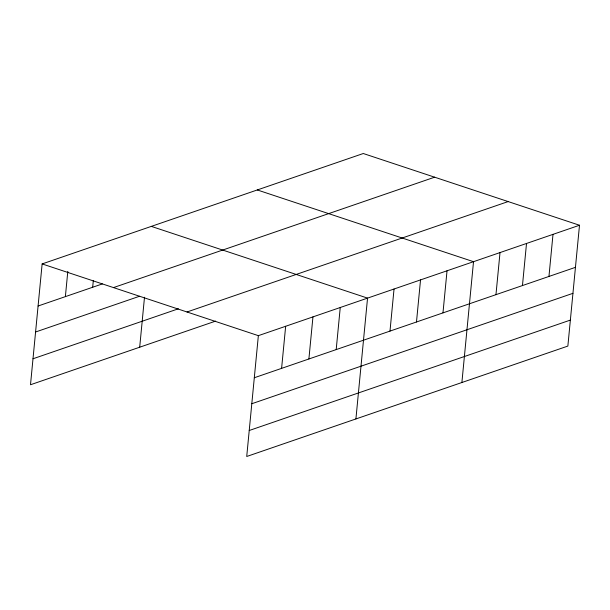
<?xml version="1.0" encoding="UTF-8"?>
<svg xmlns="http://www.w3.org/2000/svg" width="610" height="610" viewBox="0 0 610 610"><rect width="100%" height="100%" fill="white"/><g stroke="black" fill="none" stroke-linecap="round" stroke-linejoin="round"><path stroke-width="0.91" d="M579.5 225.25L258.358 335.66L246.722 456.486L567.864 346.076L579.5 225.25L363.278 153.514L42.136 263.924L30.5 384.75L215.643 321.104M65.377 296.628L67.809 271.374M92.674 287.241L93.307 280.699M139.69 347.212L144.501 297.23M281.599 368.364L285.655 326.274M308.896 358.977L312.953 316.887M336.194 349.591L340.25 307.501M355.912 418.948L367.548 298.115L151.326 226.386M389.988 331.1L394.037 289.01M416.485 321.988L420.534 279.898M442.974 312.884L447.031 270.794M461.892 382.508L473.52 261.682L257.298 189.954M495.961 294.668L500.017 252.578M522.457 285.556L526.514 243.466M548.954 276.444L553.003 234.354M38.079 306.014L102.366 283.917M113.49 287.592L434.633 177.19M35.578 332L139.484 296.277M33.001 358.771L178.402 308.782M187.003 311.985L508.145 201.575M254.301 377.75L575.443 267.34M251.8 403.728L572.942 293.326M249.223 430.5L570.365 320.09M42.136 263.924L258.358 335.66"/></g></svg>
